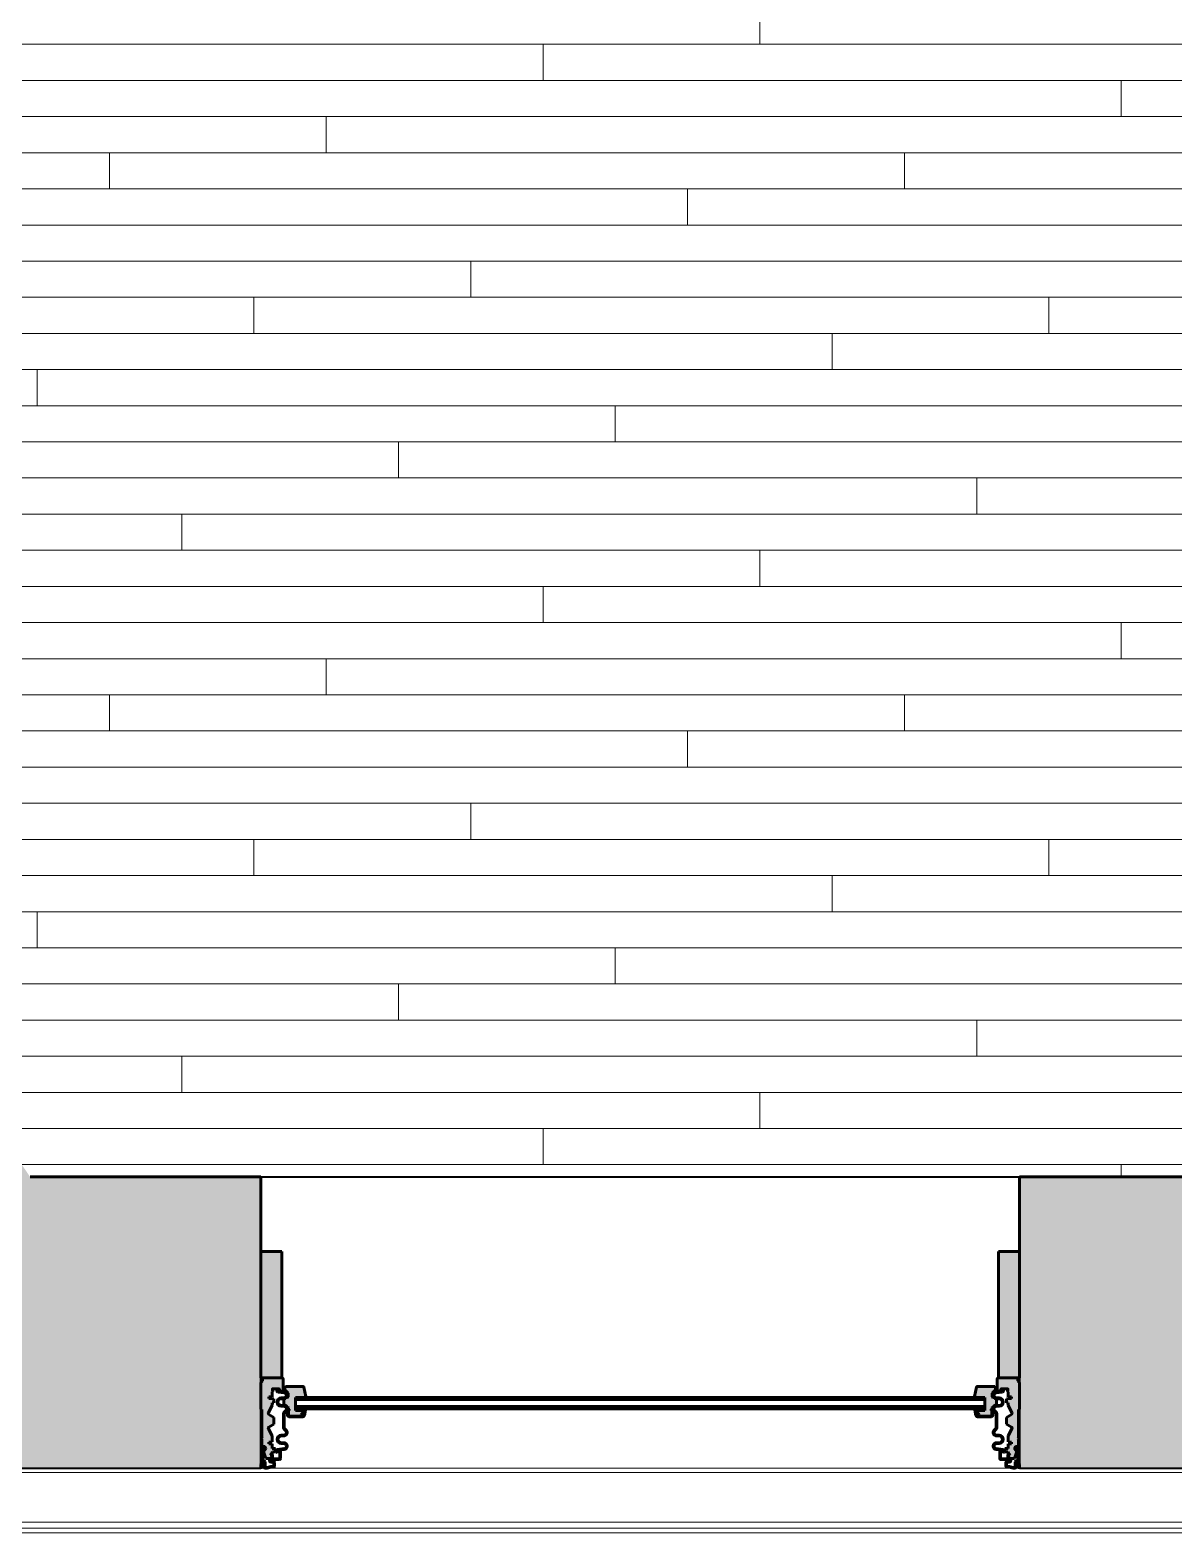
# Model space of a CAD drawing. Header units: inches. Extents: x 244 to 1315, y -3940 to 1078.
# Drawn here: x 367.6 to 430.9, y -3939.6 to -3856.4 of the extents above; entities that cross this region are included whole.
import ezdxf

# ---------------------------------------------------------------- set-up
doc = ezdxf.new("R2010")
doc.units = ezdxf.units.IN
doc.header["$MEASUREMENT"] = 0
for name, color, linetype, lineweight in [('A-FLOR-PATT', 8, 'Continuous', 40), ('A-GLAZ', 151, 'Continuous', 18), ('A-WALL', 113, 'Continuous', 18), ('A-WALL-PATT', 111, 'Continuous', 18), ('I-WALL', 2, 'Continuous', 18), ('Q-CASE', 31, 'Continuous', 18)]:
    doc.layers.add(name, color=color, linetype=linetype, lineweight=lineweight)

# ---------------------------------------------------------------- blocks, each defined once
blk = doc.blocks.new('Proline_Clad_Wood-Double-Hung_Vent_Unit - 42_ x 102_-786472-UNIT 4')
at = {"layer": 'A-GLAZ', "lineweight": 40}
h = blk.add_hatch(color=135, dxfattribs=at)
h.paths.add_polyline_path([(-20.636, 6), (-20.742, 6), (-20.737, 5.96), (-20.644, 5.96), (-20.371, 5.898), (-20.299, 5.898), (-20.295, 5.938), (-20.428, 5.938)], flags=0)
h.paths.add_polyline_path([(-20.95, 5.96), (-21, 5.91), (-21, 5.783), (-20.931, 5.797), (-20.931, 5.885)], flags=0)
h.paths.add_polyline_path([(-20.803, 5.939), (-20.803, 5.647), (-20.763, 5.647), (-20.763, 5.934)], flags=0)
h.paths.add_polyline_path([(-20.234, 5.877), (-20.274, 5.874), (-20.274, 5.7), (-20.234, 5.686)], flags=0)
h.paths.add_polyline_path([(-20.91, 5.767), (-20.975, 5.751), (-20.975, 5.631), (-20.91, 5.647)], flags=0)
h.paths.add_polyline_path([(-20.304, 5.67), (-20.422, 5.67), (-20.422, 5.63), (-20.29, 5.63)], flags=0)
h.paths.add_polyline_path([(-20.944, 5.587), (-20.944, 5.039), (-20.904, 5.083), (-20.904, 5.545)], flags=0)
h.paths.add_polyline_path([(-19.955, 5.521), (-20.371, 5.5), (-20.323, 5.481), (-19.966, 5.481)], flags=0)
h.paths.add_polyline_path([(-19.899, 5.465), (-19.939, 5.454), (-19.939, 5.011), (-19.899, 5.011), (-19.899, 5.264)], flags=0)
h.paths.add_polyline_path([(-20.345, 5.463), (-20.385, 5.449), (-20.371, 5.269), (-20.349, 5.276)], flags=0)
h.paths.add_polyline_path([(-20.919, 4.848), (-20.959, 4.808), (-20.85, 4.808)], flags=0)
h = blk.add_hatch(color=135, dxfattribs=at)
h.paths.add_polyline_path([(20.742, 6), (20.636, 6), (20.362, 5.938), (20.295, 5.938), (20.299, 5.898), (20.433, 5.898), (20.737, 5.96)], flags=0)
h.paths.add_polyline_path([(20.95, 5.96), (20.931, 5.797), (21, 5.783), (21, 5.91)], flags=0)
h.paths.add_polyline_path([(20.803, 5.939), (20.763, 5.934), (20.763, 5.647), (20.803, 5.647)], flags=0)
h.paths.add_polyline_path([(20.234, 5.877), (20.234, 5.686), (20.274, 5.7), (20.274, 5.874)], flags=0)
h.paths.add_polyline_path([(20.91, 5.767), (20.91, 5.647), (20.975, 5.631), (20.975, 5.751)], flags=0)
h.paths.add_polyline_path([(20.422, 5.67), (20.304, 5.67), (20.29, 5.63), (20.422, 5.63), (20.516, 5.575)], flags=0)
h.paths.add_polyline_path([(20.944, 5.587), (20.904, 5.545), (20.904, 5.083), (20.944, 5.039), (20.944, 5.264)], flags=0)
h.paths.add_polyline_path([(20.516, 5.575), (20.422, 5.521), (20.422, 5.481)], flags=0)
h.paths.add_polyline_path([(20.422, 5.521), (19.955, 5.521), (19.966, 5.481), (20.362, 5.497)], flags=0)
h.paths.add_polyline_path([(19.899, 5.465), (19.899, 5.011), (19.939, 5.011), (19.939, 5.454)], flags=0)
h.paths.add_polyline_path([(20.345, 5.463), (20.362, 5.272), (20.389, 5.264), (20.362, 5.457)], flags=0)
h.paths.add_polyline_path([(20.919, 4.848), (20.85, 4.808), (20.959, 4.808)], flags=0)
h = blk.add_hatch(color=135, dxfattribs=at)
h.paths.add_polyline_path([(-19.766, 1.703), (-19.791, 1.734), (-19.946, 1.734), (-19.966, 1.622)], flags=0)
h.paths.add_polyline_path([(-20.391, 5.455), (-20.714, 5.455), (-20.838, 5.071), (-20.711, 4.879), (-20.772, 4.795), (-20.895, 4.791), (-20.938, 4.748), (-20.938, 4.404), (-20.907, 4.373), (-20.938, 4.342), (-20.938, 2.756), (-21, 2.721), (-21, 1.245), (-20.907, 1.152), (-20.884, 1.001), (-19.828, 1.001), (-19.766, 1.063), (-19.766, 1.703), (-19.996, 1.597), (-20.346, 1.608), (-20.353, 1.633), (-20.328, 1.766), (-20.359, 1.767), (-20.371, 2.048), (-20.547, 2.054), (-20.547, 2.142), (-20.266, 2.152), (-20.266, 2.378), (-20.359, 2.382), (-20.371, 2.555), (-20.587, 2.975), (-20.55, 3.023), (-20.266, 3.187), (-20.266, 3.554), (-20.587, 3.766), (-20.579, 3.826), (-20.359, 4.207), (-20.371, 4.544), (-20.547, 4.55), (-20.547, 4.638), (-20.359, 4.645), (-20.359, 4.903), (-20.182, 4.909), (-20.182, 5.089), (-20.342, 5.094), (-20.407, 5.212), (-20.448, 5.213), (-20.477, 5.268), (-20.391, 5.271)], flags=0)
h = blk.add_hatch(color=135, dxfattribs=at)
h.paths.add_polyline_path([(-20.076, 5.166), (-20.116, 5.097), (-20.076, 5.029)], flags=0)
h.paths.add_polyline_path([(-20.048, 4.999), (-20.047, 4.953), (-19.703, 4.914), (-19.576, 4.765), (-19.719, 4.63), (-19.865, 4.63), (-20.067, 4.514), (-20.067, 4.281), (-19.865, 4.165), (-19.719, 4.165), (-19.583, 4.066), (-19.636, 3.907), (-19.717, 3.813), (-19.746, 3.693), (-19.717, 2.92), (-19.636, 2.827), (-19.583, 2.667), (-19.719, 2.568), (-19.865, 2.568), (-20.067, 2.452), (-20.067, 2.219), (-19.865, 2.103), (-19.719, 2.103), (-19.576, 1.969), (-19.703, 1.819), (-20.047, 1.78), (-20.048, 1.735), (-19.697, 1.774), (-19.531, 1.971), (-19.719, 2.148), (-19.861, 2.148), (-20.048, 2.336), (-19.861, 2.523), (-19.719, 2.523), (-19.54, 2.653), (-19.61, 2.863), (-19.677, 2.941), (-19.701, 3.118), (-19.677, 3.792), (-19.61, 3.87), (-19.54, 4.08), (-19.719, 4.21), (-19.861, 4.21), (-20.048, 4.398), (-19.861, 4.585), (-19.719, 4.585), (-19.531, 4.762), (-19.697, 4.959)], flags=0)
h.paths.add_polyline_path([(-20.076, 1.704), (-20.116, 1.637), (-20.076, 1.616)], flags=0)
h = blk.add_hatch(color=135, dxfattribs=at)
h.paths.add_polyline_path([(20.076, 5.166), (20.076, 5.029), (20.116, 5.097)], flags=0)
h.paths.add_polyline_path([(20.048, 4.999), (19.697, 4.959), (19.531, 4.762), (19.718, 4.585), (19.86, 4.585), (20.048, 4.398), (19.86, 4.21), (19.718, 4.21), (19.54, 4.08), (19.61, 3.87), (19.677, 3.792), (19.701, 3.693), (19.677, 2.941), (19.61, 2.863), (19.54, 2.653), (19.718, 2.523), (19.86, 2.523), (20.048, 2.336), (19.86, 2.148), (19.718, 2.148), (19.531, 1.971), (19.697, 1.774), (20.048, 1.735), (20.047, 1.78), (19.703, 1.819), (19.576, 1.969), (19.718, 2.103), (19.865, 2.103), (20.067, 2.219), (20.067, 2.452), (19.865, 2.568), (19.718, 2.568), (19.583, 2.667), (19.636, 2.827), (19.717, 2.92), (19.746, 3.118), (19.717, 3.813), (19.636, 3.907), (19.583, 4.066), (19.718, 4.165), (19.865, 4.165), (20.067, 4.281), (20.067, 4.514), (19.865, 4.63), (19.718, 4.63), (19.576, 4.765), (19.703, 4.914), (20.047, 4.953)], flags=0)
h.paths.add_polyline_path([(20.076, 1.704), (20.076, 1.616), (20.116, 1.637)], flags=0)
h = blk.add_hatch(color=135, dxfattribs=at)
h.paths.add_polyline_path([(19.766, 1.703), (19.966, 1.622), (19.946, 1.734), (19.791, 1.734)], flags=0)
h.paths.add_polyline_path([(20.391, 5.455), (20.391, 5.271), (20.475, 5.264), (20.448, 5.213), (20.407, 5.212), (20.342, 5.094), (20.182, 5.089), (20.182, 4.909), (20.359, 4.903), (20.362, 4.644), (20.546, 4.638), (20.546, 4.55), (20.359, 4.543), (20.362, 4.201), (20.587, 3.766), (20.55, 3.719), (20.266, 3.554), (20.266, 3.187), (20.587, 2.975), (20.579, 2.916), (20.359, 2.535), (20.359, 2.382), (20.266, 2.378), (20.266, 2.152), (20.546, 2.142), (20.546, 2.054), (20.359, 2.048), (20.359, 1.767), (20.328, 1.766), (20.346, 1.608), (20.322, 1.597), (19.976, 1.604), (19.766, 1.703), (19.766, 1.063), (19.828, 1.001), (20.884, 1.001), (20.907, 1.152), (21, 1.245), (21, 2.721), (20.938, 2.756), (20.938, 4.342), (20.907, 4.373), (20.938, 4.404), (20.938, 4.748), (20.895, 4.791), (20.772, 4.795), (20.711, 4.879), (20.773, 4.992), (20.838, 5.071), (20.714, 5.455)], flags=0)
for points in [[(-18.769, 3.115), (-19.415, 3.115), (-19.468, 3.034), (-19.468, 2.804), (-19.422, 2.797), (-19.422, 2.728), (-19.488, 2.64), (-19.616, 2.526), (-19.728, 2.475), (-19.728, 2.197), (-19.482, 2.045), (-19.482, 1.851), (-19.672, 1.657), (-19.672, 1.52), (-19.625, 1.473), (-18.668, 1.473), (-18.622, 1.51), (-18.513, 2.076), (-19.075, 2.076), (-19.075, 2.801), (-18.699, 2.815), (-18.691, 2.944), (-18.769, 3.024)], [(-19.075, 2.712), (-19.075, 2.587), (19.075, 2.587), (19.075, 2.712), (-18.673, 2.712)], [(18.769, 3.115), (18.769, 3.024), (18.691, 2.944), (18.699, 2.815), (19.075, 2.801), (19.075, 2.076), (18.513, 2.076), (18.513, 2.021), (18.622, 1.51), (18.668, 1.473), (19.625, 1.473), (19.672, 1.52), (19.672, 1.657), (19.482, 1.851), (19.491, 2.067), (19.728, 2.197), (19.728, 2.475), (19.616, 2.526), (19.422, 2.728), (19.422, 2.797), (19.468, 2.804), (19.468, 3.034), (19.415, 3.115)], [(19.524, 3.059), (19.501, 3.057), (19.537, 2.774)], [(-19.075, 2.201), (-19.075, 2.076), (19.075, 2.076), (19.075, 2.201), (-18.673, 2.201)], [(-20.371, 1.001), (-21, 1.001), (-21, -6), (-19.828, -6), (-19.828, 1.001)], [(20.362, 1.001), (19.828, 1.001), (19.828, -6), (21, -6), (21, 1.001)]]:
    blk.add_hatch(color=135, dxfattribs=at).paths.add_polyline_path(points, flags=0)
h = blk.add_hatch(color=135, dxfattribs=at)
h.paths.add_polyline_path([(-19.436, 3.148), (-19.436, 3.124), (-18.666, 3.148)], flags=0)
h.paths.add_polyline_path([(-18.584, 3.082), (-18.607, 3.077), (-18.518, 2.769)], flags=0)
at = {"layer": 'A-GLAZ', "color": 10, "lineweight": 60}
for p, q in [((-21, 5.91), (-21, 5.783)), ((-20.9, 5.792), (-20.931, 5.885)), ((-20.931, 5.885), (-20.9, 5.879)), ((-20.9, 5.879), (-20.9, 5.91)), ((-20.803, 5.939), (-20.803, 5.647)), ((-20.763, 5.647), (-20.763, 5.934)), ((-20.636, 6), (-20.742, 6)), ((-20.737, 5.96), (-20.644, 5.96)), ((-20.644, 5.96), (-20.433, 5.898)), ((-20.428, 5.938), (-20.636, 6)), ((-20.433, 5.898), (-20.299, 5.898)), ((-20.295, 5.938), (-20.428, 5.938)), ((-20.274, 5.874), (-20.274, 5.7)), ((-20.234, 5.686), (-20.234, 5.877)), ((20.234, 5.877), (20.234, 5.686)), ((20.274, 5.7), (20.274, 5.874)), ((20.428, 5.938), (20.295, 5.938)), ((20.299, 5.898), (20.433, 5.898)), ((20.636, 6), (20.428, 5.938)), ((20.433, 5.898), (20.644, 5.96)), ((20.742, 6), (20.636, 6)), ((20.644, 5.96), (20.737, 5.96)), ((20.763, 5.934), (20.763, 5.647)), ((20.803, 5.647), (20.803, 5.939)), ((20.9, 5.91), (20.9, 5.879)), ((20.9, 5.879), (20.931, 5.885)), ((20.931, 5.885), (20.9, 5.792)), ((21, 5.783), (21, 5.91)), ((-21, 5.783), (-20.975, 5.751)), ((-20.975, 5.751), (-20.975, 5.631)), ((-20.944, 5.587), (-20.944, 5.039)), ((-20.91, 5.767), (-20.931, 5.797)), ((-20.931, 5.797), (-20.9, 5.792)), ((-20.91, 5.647), (-20.91, 5.767)), ((-20.904, 5.083), (-20.904, 5.545)), ((-20.834, 5.616), (-20.879, 5.616)), ((-20.873, 5.576), (-20.834, 5.576)), ((-20.872, 4.997), (-20.857, 4.97)), ((-20.831, 5.005), (-20.853, 5.044)), ((-20.714, 5.455), (-20.838, 5.071)), ((-20.838, 5.071), (-20.83, 5.009)), ((-20.391, 5.455), (-20.714, 5.455)), ((-20.477, 5.268), (-20.391, 5.271)), ((-20.448, 5.213), (-20.477, 5.268)), ((-20.389, 5.264), (-20.453, 5.264)), ((-20.453, 5.264), (-20.423, 5.223)), ((-20.407, 5.212), (-20.448, 5.213)), ((-20.304, 5.67), (-20.422, 5.67)), ((-20.422, 5.63), (-20.29, 5.63)), ((-19.955, 5.521), (-20.422, 5.521)), ((-20.342, 5.094), (-20.407, 5.212)), ((-20.391, 5.271), (-20.391, 5.455)), ((-20.385, 5.449), (-20.389, 5.264)), ((-20.349, 5.276), (-20.345, 5.463)), ((-20.182, 5.089), (-20.342, 5.094)), ((-20.323, 5.481), (-19.966, 5.481)), ((-20.182, 4.909), (-20.182, 5.089)), ((-20.076, 5.166), (-20.116, 5.097)), ((-20.116, 5.097), (-20.116, 5.031)), ((-20.076, 5.029), (-20.076, 5.166)), ((-19.697, 4.959), (-20.048, 4.999)), ((-19.939, 5.454), (-19.939, 5.011)), ((-19.899, 5.011), (-19.899, 5.465)), ((20.048, 4.999), (19.697, 4.959)), ((19.899, 5.465), (19.899, 5.011)), ((19.939, 5.011), (19.939, 5.454)), ((20.422, 5.521), (19.955, 5.521)), ((19.966, 5.481), (20.323, 5.481)), ((20.116, 5.097), (20.076, 5.166)), ((20.076, 5.166), (20.076, 5.029)), ((20.116, 5.031), (20.116, 5.097)), ((20.342, 5.094), (20.182, 5.089)), ((20.182, 5.089), (20.182, 4.909)), ((20.29, 5.63), (20.422, 5.63)), ((20.422, 5.67), (20.304, 5.67)), ((20.407, 5.212), (20.342, 5.094)), ((20.345, 5.463), (20.349, 5.276)), ((20.389, 5.264), (20.385, 5.449)), ((20.453, 5.264), (20.389, 5.264)), ((20.714, 5.455), (20.391, 5.455)), ((20.391, 5.455), (20.391, 5.271)), ((20.391, 5.271), (20.477, 5.268)), ((20.448, 5.213), (20.407, 5.212)), ((20.423, 5.223), (20.453, 5.264)), ((20.477, 5.268), (20.448, 5.213)), ((20.838, 5.071), (20.714, 5.455)), ((20.83, 5.009), (20.838, 5.071)), ((20.853, 5.044), (20.831, 5.005)), ((20.879, 5.616), (20.834, 5.616)), ((20.834, 5.576), (20.873, 5.576)), ((20.857, 4.97), (20.872, 4.997)), ((20.9, 5.792), (20.931, 5.797)), ((20.904, 5.545), (20.904, 5.083)), ((20.931, 5.797), (20.91, 5.767)), ((20.91, 5.767), (20.91, 5.647)), ((20.944, 5.039), (20.944, 5.587)), ((20.975, 5.751), (21, 5.783)), ((20.975, 5.631), (20.975, 5.751)), ((-20.959, 4.808), (-20.85, 4.808)), ((-20.895, 4.791), (-20.938, 4.748)), ((-20.938, 4.748), (-20.938, 4.404)), ((-20.938, 4.404), (-20.907, 4.373)), ((-20.907, 4.373), (-20.938, 4.342)), ((-20.938, 4.342), (-20.938, 2.756)), ((-20.843, 4.848), (-20.919, 4.848)), ((-20.772, 4.795), (-20.895, 4.791)), ((-20.801, 4.869), (-20.843, 4.848)), ((-20.819, 4.816), (-20.778, 4.836)), ((-20.781, 4.926), (-20.781, 4.895)), ((-20.711, 4.879), (-20.772, 4.795)), ((-20.741, 4.898), (-20.741, 4.93)), ((-20.74, 4.943), (-20.711, 4.879)), ((-20.579, 3.826), (-20.359, 4.207)), ((-20.547, 4.638), (-20.359, 4.645)), ((-20.547, 4.55), (-20.547, 4.638)), ((-20.359, 4.543), (-20.547, 4.55)), ((-20.359, 4.903), (-20.182, 4.909)), ((-20.359, 4.645), (-20.359, 4.903)), ((-20.359, 4.207), (-20.359, 4.543)), ((-20.047, 4.953), (-19.703, 4.914)), ((-19.719, 4.63), (-19.865, 4.63)), ((-19.865, 4.165), (-19.719, 4.165)), ((-19.861, 4.585), (-19.719, 4.585)), ((-19.719, 4.21), (-19.861, 4.21)), ((19.703, 4.914), (20.047, 4.953)), ((19.865, 4.63), (19.718, 4.63)), ((19.718, 4.585), (19.86, 4.585)), ((19.86, 4.21), (19.718, 4.21)), ((19.718, 4.165), (19.865, 4.165)), ((20.182, 4.909), (20.359, 4.903)), ((20.359, 4.903), (20.359, 4.645)), ((20.359, 4.645), (20.546, 4.638)), ((20.546, 4.55), (20.359, 4.543)), ((20.359, 4.543), (20.359, 4.207)), ((20.359, 4.207), (20.579, 3.826)), ((20.546, 4.638), (20.546, 4.55)), ((20.711, 4.879), (20.74, 4.943)), ((20.772, 4.795), (20.711, 4.879)), ((20.741, 4.93), (20.741, 4.898)), ((20.895, 4.791), (20.772, 4.795)), ((20.778, 4.836), (20.819, 4.816)), ((20.781, 4.895), (20.781, 4.926)), ((20.843, 4.848), (20.801, 4.869)), ((20.919, 4.848), (20.843, 4.848)), ((20.85, 4.808), (20.959, 4.808)), ((20.938, 4.748), (20.895, 4.791)), ((20.907, 4.373), (20.938, 4.404)), ((20.938, 4.342), (20.907, 4.373)), ((20.938, 4.404), (20.938, 4.748)), ((20.938, 2.756), (20.938, 4.342)), ((-20.266, 3.554), (-20.55, 3.719)), ((-20.266, 3.187), (-20.266, 3.554)), ((-19.746, 3.693), (-19.746, 3.041)), ((-19.701, 3.041), (-19.701, 3.693)), ((19.701, 3.693), (19.701, 3.041)), ((19.746, 3.041), (19.746, 3.693)), ((20.55, 3.719), (20.266, 3.554)), ((20.266, 3.554), (20.266, 3.187)), ((-20.938, 2.756), (-21, 2.721)), ((-21, 2.721), (-21, 1.245)), ((-20.359, 2.535), (-20.579, 2.916)), ((-20.55, 3.023), (-20.266, 3.187)), ((-20.359, 2.382), (-20.359, 2.535)), ((-19.719, 2.568), (-19.865, 2.568)), ((-19.861, 2.523), (-19.719, 2.523)), ((-19.524, 3.059), (-19.537, 2.774)), ((-19.513, 2.773), (-19.501, 3.057)), ((-19.485, 2.802), (-19.487, 2.771)), ((-19.454, 2.798), (-19.485, 2.802)), ((-19.415, 3.115), (-19.468, 3.034)), ((-19.468, 3.034), (-19.468, 2.804)), ((-19.468, 2.804), (-19.422, 2.797)), ((-19.422, 2.728), (-19.468, 2.721)), ((-19.468, 2.721), (-19.468, 2.651)), ((-19.456, 2.767), (-19.454, 2.798)), ((-18.666, 3.148), (-19.436, 3.148)), ((-19.436, 3.124), (-18.666, 3.124)), ((-19.422, 2.797), (-19.422, 2.728)), ((-18.769, 3.115), (-19.415, 3.115)), ((-19.075, 2.801), (-18.699, 2.815)), ((-19.075, 2.076), (-19.075, 2.801)), ((19.075, 2.712), (-19.075, 2.712)), ((-19.075, 2.712), (-19.075, 2.587)), ((-19.075, 2.587), (19.075, 2.587)), ((-18.769, 3.024), (-18.769, 3.115)), ((-18.691, 2.944), (-18.769, 3.024)), ((-18.655, 2.881), (-18.673, 2.917)), ((-18.581, 2.865), (-18.661, 2.801)), ((-18.641, 2.777), (-18.561, 2.841)), ((-18.607, 3.077), (-18.541, 2.764)), ((-18.518, 2.769), (-18.584, 3.082)), ((-18.561, 2.841), (-18.581, 2.865)), ((18.584, 3.082), (18.518, 2.769)), ((18.541, 2.764), (18.607, 3.077)), ((18.581, 2.865), (18.561, 2.841)), ((18.561, 2.841), (18.641, 2.777)), ((18.661, 2.801), (18.581, 2.865)), ((18.673, 2.917), (18.655, 2.881)), ((19.436, 3.148), (18.666, 3.148)), ((18.666, 3.124), (19.436, 3.124)), ((18.769, 3.024), (18.691, 2.944)), ((18.699, 2.815), (19.075, 2.801)), ((19.415, 3.115), (18.769, 3.115)), ((18.769, 3.115), (18.769, 3.024)), ((19.075, 2.801), (19.075, 2.076)), ((19.075, 2.587), (19.075, 2.712)), ((19.468, 3.034), (19.415, 3.115)), ((19.422, 2.797), (19.468, 2.804)), ((19.422, 2.728), (19.422, 2.797)), ((19.468, 2.721), (19.422, 2.728)), ((19.485, 2.802), (19.454, 2.798)), ((19.454, 2.798), (19.456, 2.767)), ((19.468, 2.804), (19.468, 3.034)), ((19.468, 2.651), (19.468, 2.721)), ((19.487, 2.771), (19.485, 2.802)), ((19.501, 3.057), (19.513, 2.773)), ((19.537, 2.774), (19.524, 3.059)), ((19.865, 2.568), (19.718, 2.568)), ((19.718, 2.523), (19.86, 2.523)), ((20.266, 3.187), (20.55, 3.023)), ((20.579, 2.916), (20.359, 2.535)), ((20.359, 2.535), (20.359, 2.382)), ((21, 2.721), (20.938, 2.756)), ((21, 1.245), (21, 2.721)), ((-20.547, 2.142), (-20.266, 2.152)), ((-20.547, 2.054), (-20.547, 2.142)), ((-20.359, 2.048), (-20.547, 2.054)), ((-20.266, 2.378), (-20.359, 2.382)), ((-20.359, 1.767), (-20.359, 2.048)), ((-20.328, 1.766), (-20.359, 1.767)), ((-20.353, 1.633), (-20.328, 1.766)), ((-20.266, 2.152), (-20.266, 2.378)), ((-20.116, 1.703), (-20.116, 1.637)), ((-20.076, 1.616), (-20.076, 1.704)), ((-20.048, 1.735), (-19.697, 1.774)), ((-19.703, 1.819), (-20.047, 1.78)), ((-19.946, 1.734), (-19.966, 1.622)), ((-19.791, 1.734), (-19.946, 1.734)), ((-19.865, 2.103), (-19.719, 2.103)), ((-19.719, 2.148), (-19.861, 2.148)), ((-19.766, 1.063), (-19.766, 1.703)), ((-19.728, 2.475), (-19.728, 2.197)), ((-19.482, 1.851), (-19.672, 1.657)), ((-19.544, 2.076), (-19.513, 2.076)), ((-19.482, 2.045), (-19.482, 1.851)), ((19.075, 2.201), (-19.075, 2.201)), ((-19.075, 2.201), (-19.075, 2.076)), ((-19.075, 2.076), (19.075, 2.076)), ((-18.513, 2.076), (-19.075, 2.076)), ((-18.622, 1.51), (-18.513, 2.021)), ((-18.513, 2.021), (-18.513, 2.076)), ((19.075, 2.076), (18.513, 2.076)), ((18.513, 2.076), (18.513, 2.021)), ((18.513, 2.021), (18.622, 1.51)), ((19.075, 2.076), (19.075, 2.201)), ((19.482, 1.851), (19.482, 2.045)), ((19.672, 1.657), (19.482, 1.851)), ((19.513, 2.076), (19.544, 2.076)), ((19.697, 1.774), (20.048, 1.735)), ((20.047, 1.78), (19.703, 1.819)), ((19.86, 2.148), (19.718, 2.148)), ((19.718, 2.103), (19.865, 2.103)), ((19.728, 2.197), (19.728, 2.475)), ((19.766, 1.703), (19.766, 1.063)), ((19.946, 1.734), (19.791, 1.734)), ((19.966, 1.622), (19.946, 1.734)), ((20.076, 1.704), (20.076, 1.616)), ((20.116, 1.637), (20.116, 1.703)), ((20.359, 2.382), (20.266, 2.378)), ((20.266, 2.378), (20.266, 2.152)), ((20.266, 2.152), (20.546, 2.142)), ((20.359, 1.767), (20.328, 1.766)), ((20.328, 1.766), (20.353, 1.633)), ((20.546, 2.054), (20.359, 2.048)), ((20.359, 2.048), (20.359, 1.767)), ((20.546, 2.142), (20.546, 2.054)), ((-21, 1.245), (-20.907, 1.152)), ((-21, 1.001), (-21, -6)), ((-19.828, 1.001), (-21, 1.001)), ((-20.907, 1.152), (-20.907, 1.025)), ((-20.907, 1.025), (-20.884, 1.001)), ((-20.884, 1.001), (-19.828, 1.001)), ((-19.996, 1.597), (-20.322, 1.597)), ((-20.116, 1.637), (-20.076, 1.616)), ((-19.828, -6), (-19.828, 1.001)), ((-19.672, 1.657), (-19.672, 1.52)), ((-19.672, 1.52), (-19.625, 1.473)), ((-19.625, 1.473), (-18.668, 1.473)), ((18.668, 1.473), (19.625, 1.473)), ((19.625, 1.473), (19.672, 1.52)), ((19.672, 1.52), (19.672, 1.657)), ((19.828, 1.001), (19.828, -6)), ((21, 1.001), (19.828, 1.001)), ((19.828, 1.001), (20.884, 1.001)), ((20.322, 1.597), (19.996, 1.597)), ((20.076, 1.616), (20.116, 1.637)), ((20.884, 1.001), (20.907, 1.025)), ((20.907, 1.152), (21, 1.245)), ((20.907, 1.025), (20.907, 1.152)), ((21, -6), (21, 1.001)), ((-21, -6), (-19.828, -6)), ((19.828, -6), (21, -6))]:
    blk.add_line(p, q, dxfattribs=at)
for centre, radius, start, end in [((-20.95, 5.91), 0.05, 0, 180), ((-20.742, 5.939), 0.061, 90, 180), ((-20.737, 5.934), 0.0265, 90, 180), ((-20.299, 5.874), 0.0242, 360, 90), ((-20.295, 5.877), 0.061, 360, 90), ((20.295, 5.877), 0.061, 90, 180), ((20.299, 5.874), 0.0242, 90, 180), ((20.737, 5.934), 0.0265, 360, 90), ((20.742, 5.939), 0.061, 360, 90), ((20.95, 5.91), 0.05, 0, 180), ((-20.92, 4.988), 0.0557, 115.55003, 189.11098), ((-20.928, 5.631), 0.0471, 180, 250), ((-20.899, 4.981), 0.031, 30, 181.13069), ((-20.879, 5.647), 0.031, 180, 270), ((-20.873, 5.545), 0.031, 90, 180), ((-20.841, 5.113), 0.0698, 205.14541, 259.63981), ((-20.834, 5.647), 0.031, 270, 0), ((-20.834, 5.647), 0.071, 270, 0), ((-20.826, 4.92), 0.0855, 6.67555, 93.30187), ((-20.826, 4.92), 0.0887, 14.78817, 92.48416), ((-20.422, 5.575), 0.0945, 90, 270), ((-20.422, 5.575), 0.0545, 90, 270), ((-20.408, 5.282), 0.0599, 256.01102, 354.42066), ((-20.417, 5.449), 0.032, 358.9819, 98.16278), ((-20.323, 5.459), 0.0224, 90, 169.03825), ((-20.304, 5.7), 0.0298, 270, 0), ((-20.29, 5.686), 0.056, 270, 0), ((-20.038, 5.031), 0.078, 180, 263.5665), ((-20.045, 5.029), 0.031, 180, 263.5665), ((-19.966, 5.454), 0.0271, 360, 90), ((-19.955, 5.465), 0.056, 360, 90), ((-19.919, 5.011), 0.0199, 180, 0), ((19.955, 5.465), 0.056, 90, 180), ((19.919, 5.011), 0.0199, 180, 360), ((19.966, 5.454), 0.0271, 90, 180), ((20.038, 5.031), 0.078, 276.4335, 360), ((20.045, 5.029), 0.031, 276.4335, 0), ((20.29, 5.686), 0.056, 180, 270), ((20.304, 5.7), 0.0298, 180, 270), ((20.323, 5.459), 0.0224, 10.96175, 90), ((20.408, 5.282), 0.0599, 185.57934, 283.98898), ((20.417, 5.449), 0.032, 81.83722, 181.0181), ((20.422, 5.575), 0.0945, 270, 90), ((20.422, 5.575), 0.0545, 270, 90), ((20.826, 4.92), 0.0887, 87.51584, 165.21183), ((20.826, 4.92), 0.0855, 86.69813, 173.32445), ((20.834, 5.647), 0.071, 180, 270), ((20.834, 5.647), 0.031, 180, 270), ((20.841, 5.113), 0.0698, 280.36019, 334.85459), ((20.899, 4.981), 0.031, 358.86931, 150), ((20.873, 5.545), 0.031, 0, 90), ((20.879, 5.647), 0.031, 270, 0), ((20.928, 5.631), 0.0471, 290, 360), ((20.92, 4.988), 0.0557, 350.88902, 64.44997), ((-20.953, 4.983), 0.0227, 189.11098, 353.15041), ((-20.943, 4.832), 0.0287, 33.08468, 237.53171), ((-20.818, 5.022), 0.0653, 233.41136, 274.99548), ((-20.85, 4.879), 0.071, 270, 296.56505), ((-20.812, 4.926), 0.031, 0, 90), ((-20.813, 4.899), 0.0319, 292.47859, 353.52141), ((-20.808, 4.896), 0.0673, 296.56505, 1.906), ((-19.865, 4.398), 0.232, 90, 270), ((-19.861, 4.398), 0.187, 90, 270), ((-19.719, 4.773), 0.188, 270, 83.5665), ((-19.719, 4.773), 0.143, 270, 83.5665), ((-19.719, 4.023), 0.188, 305.50432, 90), ((-19.719, 4.023), 0.143, 305.50432, 90), ((19.718, 4.773), 0.188, 96.4335, 270), ((19.718, 4.023), 0.188, 90, 234.49568), ((19.718, 4.773), 0.143, 96.4335, 270), ((19.718, 4.023), 0.143, 90, 234.49568), ((19.86, 4.398), 0.187, 270, 90), ((19.865, 4.398), 0.232, 270, 90), ((20.808, 4.896), 0.0673, 178.094, 243.43495), ((20.812, 4.926), 0.031, 90, 180), ((20.813, 4.899), 0.0319, 186.47859, 247.52141), ((20.818, 5.022), 0.0653, 265.00452, 306.58864), ((20.85, 4.879), 0.071, 243.43495, 270), ((20.943, 4.832), 0.0287, 302.46829, 146.91532), ((20.953, 4.983), 0.0227, 186.84959, 350.88902), ((-20.511, 3.787), 0.078, 150.0027, 240.0027), ((-19.483, 3.693), 0.263, 125.50432, 180), ((-19.483, 3.693), 0.218, 125.50432, 180), ((19.483, 3.693), 0.218, 0, 54.49568), ((19.483, 3.693), 0.263, 360, 54.49568), ((20.511, 3.787), 0.078, 299.9973, 29.9973), ((-20.511, 2.955), 0.078, 119.9973, 209.9973), ((-19.865, 2.336), 0.232, 90, 270), ((-19.861, 2.336), 0.187, 90, 270), ((-19.483, 3.041), 0.263, 180, 234.49567), ((-19.705, 2.475), 0.0232, 90, 180), ((-19.719, 2.711), 0.188, 270, 54.49567), ((-19.719, 2.711), 0.143, 270, 54.49567), ((-19.705, 2.656), 0.158, 270, 338.35001), ((-19.483, 3.041), 0.218, 180, 234.49567), ((-19.5, 2.575), 0.0625, 99.26056, 158.35001), ((-19.496, 2.772), 0.0405, 177.48601, 352.32437), ((-19.436, 3.059), 0.0885, 90, 179.9343), ((-19.5, 2.772), 0.013, 176.82924, 356.89495), ((-19.51, 2.707), 0.0706, 269.85106, 306.56326), ((-19.435, 3.059), 0.0652, 90.07487, 181.59114), ((-18.697, 2.861), 0.0458, 266.99243, 25.26072), ((-18.763, 2.874), 0.1, 25.26072, 44.13989), ((-18.639, 2.772), 0.0361, 128.68497, 321.31503), ((-18.666, 3.064), 0.0835, 12, 90), ((-18.666, 3.064), 0.06, 12, 90), ((-18.624, 2.742), 0.0386, 18.16613, 115.87353), ((-18.564, 2.759), 0.0475, 191.65306, 12), ((-18.564, 2.759), 0.024, 192.15621, 12), ((18.564, 2.759), 0.0475, 168, 348.34694), ((18.564, 2.759), 0.024, 168, 347.84379), ((18.666, 3.064), 0.0835, 90, 168), ((18.624, 2.742), 0.0386, 64.12647, 161.83387), ((18.666, 3.064), 0.06, 90, 168), ((18.639, 2.772), 0.0361, 218.68497, 51.31503), ((18.697, 2.861), 0.0458, 154.73928, 273.00757), ((18.763, 2.874), 0.1, 135.86011, 154.73928), ((19.436, 3.059), 0.0885, 0.0657, 90), ((19.435, 3.059), 0.0652, 358.40886, 89.92513), ((19.496, 2.772), 0.0405, 187.67563, 2.51399), ((19.51, 2.707), 0.0706, 233.43674, 270.14894), ((19.5, 2.772), 0.013, 183.10505, 3.17076), ((19.5, 2.575), 0.0625, 21.64999, 80.73944), ((19.718, 2.711), 0.188, 125.50433, 270), ((19.705, 2.656), 0.158, 201.64999, 270), ((19.718, 2.711), 0.143, 125.50433, 270), ((19.483, 3.041), 0.218, 305.50433, 0), ((19.483, 3.041), 0.263, 305.50433, 360), ((19.705, 2.475), 0.0232, 360, 90), ((19.86, 2.336), 0.187, 270, 90), ((19.865, 2.336), 0.232, 270, 90), ((20.511, 2.955), 0.078, 330.0027, 60.0027), ((-20.038, 1.703), 0.078, 96.4335, 180), ((-20.045, 1.704), 0.031, 96.4335, 180), ((-19.8, 1.701), 0.0336, 3.46691, 74.5331), ((-19.698, 2.197), 0.0297, 180, 270), ((-19.719, 1.961), 0.187, 276.4335, 90), ((-19.719, 1.961), 0.142, 276.4335, 90), ((-19.733, 1.988), 0.183, 38.91179, 79.08821), ((-19.544, 2.131), 0.0551, 211.65688, 270), ((-19.513, 2.045), 0.031, 0, 90), ((19.513, 2.045), 0.031, 90, 180), ((19.718, 1.961), 0.187, 90, 263.5665), ((19.544, 2.131), 0.0551, 270, 328.34312), ((19.718, 1.961), 0.142, 90, 263.5665), ((19.733, 1.988), 0.183, 100.91179, 141.08821), ((19.698, 2.197), 0.0297, 270, 360), ((19.8, 1.701), 0.0336, 105.4669, 176.53309), ((20.038, 1.703), 0.078, 360, 83.5665), ((20.045, 1.704), 0.031, 0, 83.5665), ((-20.322, 1.627), 0.0308, 169.60706, 270.35589), ((-19.996, 1.628), 0.031, 270, 350), ((-19.828, 1.063), 0.062, 270, 360), ((-18.668, 1.52), 0.047, 270.00007, 348), ((18.668, 1.52), 0.047, 192, 270), ((19.828, 1.063), 0.062, 180, 270), ((19.996, 1.628), 0.031, 190, 270), ((20.322, 1.627), 0.0308, 269.64411, 10.39294)]:
    blk.add_arc(centre, radius, start, end, dxfattribs=at)
blk = doc.blocks.new('Casework 195 - Casework 2-721859-UNIT 4')
at = {"layer": 'Q-CASE', "color": 8}
blk.add_line((455.585, -3939.575), (353.007, -3939.575), dxfattribs=at)
blk = doc.blocks.new('Casework 197 - Casework 11-723036-UNIT 4')
at = {"layer": 'Q-CASE', "color": 8}
for p, q in [((452.006, -3935.997), (356.585, -3935.997)), ((353.835, -3938.747), (454.756, -3938.747)), ((353.504, -3939.079), (455.088, -3939.079))]:
    blk.add_line(p, q, dxfattribs=at)

msp = doc.modelspace()

# ---------------------------------------------------------------- hatches: boundary and pattern name
at = {"layer": 'A-FLOR-PATT', "lineweight": 9}
h = msp.add_hatch(dxfattribs=at)
h.set_pattern_fill('FP_1', color=43, style=0, pattern_type=2)
h.set_pattern_definition([(0, (0, 0.8), (0, 2), []), (90, (0, 0.8), (-8, 8), [2, -28]), (90, (12, 4.8), (-8, 8), [2, -28])])
h.paths.add_polyline_path([(411.568, -3919.872), (440.775, -3919.872), (482.594, -3857.872), (560.495, -3857.872), (560.495, -3853.403), (559.245, -3853.403), (559.245, -3849.903), (562.87, -3849.903), (562.87, -3849.653), (563.87, -3849.653), (563.87, -3849.903), (565.245, -3849.903), (565.245, -3821.903), (563.87, -3821.903), (563.87, -3822.153), (562.87, -3822.153), (562.87, -3821.903), (559.245, -3821.903), (559.245, -3818.403), (560.495, -3818.403), (560.495, -3814.247), (554.87, -3814.247), (554.87, -3815.497), (551.37, -3815.497), (551.37, -3812.872), (551.12, -3812.872), (551.12, -3811.872), (551.37, -3811.872), (551.37, -3808.247), (554.87, -3808.247), (554.87, -3809.497), (571.995, -3809.497), (571.995, -3753.872), (513.745, -3753.872), (513.745, -3809.497), (519.87, -3809.497), (519.87, -3808.247), (523.37, -3808.247), (523.37, -3811.872), (523.62, -3811.872), (523.62, -3812.872), (523.37, -3812.872), (523.37, -3815.497), (519.87, -3815.497), (519.87, -3814.247), (508.995, -3814.247), (508.995, -3752.497), (507.159, -3752.497), (507.159, -3753.747), (503.659, -3753.747), (503.659, -3751.122), (503.409, -3751.122), (503.409, -3750.122), (503.659, -3750.122), (503.659, -3746.497), (507.159, -3746.497), (507.159, -3747.747), (508.995, -3747.747), (508.995, -3722.622), (507.745, -3722.622), (507.745, -3719.122), (511.37, -3719.122), (511.37, -3718.872), (512.37, -3718.872), (512.37, -3719.122), (513.745, -3719.122), (513.745, -3691.122), (512.37, -3691.122), (512.37, -3691.372), (511.37, -3691.372), (511.37, -3691.122), (507.745, -3691.122), (507.745, -3687.622), (508.995, -3687.622), (508.995, -3682.997), (527.87, -3682.997), (527.87, -3594.751), (526.62, -3594.751), (526.62, -3591.251), (529.62, -3591.251), (529.62, -3591.001), (530.62, -3591.001), (530.62, -3591.251), (533.87, -3591.251), (533.87, -3594.751), (532.62, -3594.751), (532.62, -3674.997), (649.245, -3674.997), (649.245, -3672.599), (539.495, -3672.599), (539.495, -3518.431), (581.245, -3518.431), (581.245, -3514.997), (532.62, -3514.997), (532.62, -3551.751), (533.87, -3551.751), (533.87, -3555.251), (530.62, -3555.251), (530.62, -3555.501), (529.62, -3555.501), (529.62, -3555.251), (526.62, -3555.251), (526.62, -3551.751), (527.87, -3551.751), (527.87, -3510.247), (621.12, -3510.247), (621.12, -3483.247), (645.12, -3483.247), (645.12, -3483.122), (618.745, -3483.122), (617.745, -3481.872), (617.745, -3481.372), (616.308, -3479.935), (616.308, -3456.435), (617.745, -3454.997), (617.764, -3454.473), (618.745, -3453.247), (621.12, -3453.247), (621.12, -3431.247), (565.37, -3431.247), (565.37, -3434.019), (561.612, -3434.019), (561.587, -3434.1), (561.527, -3434.145), (561.517, -3434.22), (561.563, -3434.28), (561.612, -3434.293), (561.612, -3434.37), (563.522, -3434.396), (563.563, -3434.428), (563.62, -3434.567), (563.62, -3435.255), (563.573, -3435.442), (563.443, -3435.584), (563.261, -3435.648), (561.875, -3435.769), (561.655, -3435.988), (536.612, -3435.988), (536.586, -3437.07), (536.529, -3437.07), (536.467, -3437.162), (536.416, -3437.168), (534.79, -3437.141), (534.7, -3437.101), (534.67, -3437.024), (534.651, -3437.022), (534.644, -3436.43), (534.644, -3435.988), (533.719, -3435.962), (533.678, -3435.931), (533.62, -3435.792), (533.62, -3434.567), (533.719, -3434.396), (533.817, -3434.37), (535.628, -3434.37), (535.654, -3434.29), (535.713, -3434.244), (535.723, -3434.169), (535.677, -3434.109), (535.628, -3434.096), (535.628, -3434.019), (533.62, -3434.019), (533.647, -3407.345), (533.767, -3407.261), (533.767, -3407.247), (533.12, -3407.247), (533.12, -3435.243), (443.12, -3435.243), (443.12, -3423.243), (399.208, -3423.243), (399.208, -3411.372), (315.62, -3411.372), (315.62, -3413.902), (263.294, -3466.228), (263.294, -3541.525), (312.02, -3590.251), (339.95, -3590.251), (339.95, -3571.563), (465.948, -3571.563), (465.948, -3603.251), (461.198, -3603.251), (461.198, -3597.001), (422.198, -3597.001), (422.198, -3653.501), (461.198, -3653.501), (461.198, -3651.251), (465.948, -3651.251), (465.948, -3666.126), (467.198, -3666.126), (467.198, -3669.626), (463.573, -3669.626), (463.573, -3669.876), (462.573, -3669.876), (462.573, -3669.626), (459.948, -3669.626), (459.948, -3666.126), (461.198, -3666.126), (461.198, -3658.251), (417.448, -3658.251), (417.448, -3597.001), (315.62, -3597.001), (315.62, -3709.247), (331.62, -3709.247), (331.62, -3765.994), (417.823, -3765.994), (417.823, -3762.994), (422.573, -3762.994), (422.573, -3765.994), (461.198, -3765.994), (461.198, -3712.994), (422.573, -3712.994), (422.573, -3714.994), (417.823, -3714.994), (417.823, -3706.244), (461.198, -3706.244), (461.198, -3705.126), (459.948, -3705.126), (459.948, -3701.626), (462.573, -3701.626), (462.573, -3701.376), (463.573, -3701.376), (463.573, -3701.626), (467.198, -3701.626), (467.198, -3705.126), (465.948, -3705.126), (465.948, -3747.747), (468.159, -3747.747), (468.159, -3746.497), (471.659, -3746.497), (471.659, -3750.122), (471.909, -3750.122), (471.909, -3751.122), (471.659, -3751.122), (471.659, -3753.747), (468.159, -3753.747), (468.159, -3752.497), (465.948, -3752.497), (465.948, -3770.744), (331.62, -3770.744), (331.62, -3789.497), (315.62, -3789.497), (315.62, -3857.872), (325.793, -3857.872), (367.613, -3919.872), (397.99, -3919.872)], flags=0)
h.paths.add_polyline_path([(372.014, -3852.748), (371.38, -3852.748), (371.38, -3773.748), (431.38, -3773.748), (431.38, -3852.748), (372.38, -3852.748)], flags=0)
h.paths.add_polyline_path([(565.245, -3851.403), (565.245, -3850.653), (560.495, -3850.653), (560.495, -3851.403), (563.87, -3851.403)], flags=0)
h.paths.add_polyline_path([(560.495, -3821.153), (565.245, -3821.153), (565.245, -3820.403), (560.495, -3820.403)], flags=0)
h.paths.add_polyline_path([(521.87, -3814.247), (522.62, -3814.247), (522.62, -3809.497), (521.87, -3809.497), (521.87, -3812.872)], flags=0)
h.paths.add_polyline_path([(552.12, -3814.247), (552.87, -3814.247), (552.87, -3809.497), (552.12, -3809.497), (552.12, -3812.872)], flags=0)
h.paths.add_polyline_path([(356.879, -3786.746), (356.879, -3773.746), (369.879, -3773.748), (369.879, -3786.746)], flags=0)
h.paths.add_polyline_path([(445.882, -3786.746), (432.882, -3786.746), (432.882, -3773.746), (445.882, -3773.746), (445.882, -3780.722)], flags=0)
h.paths.add_polyline_path([(470.159, -3752.497), (470.909, -3752.497), (470.909, -3747.747), (470.159, -3747.747), (470.159, -3751.122)], flags=0)
h.paths.add_polyline_path([(505.159, -3752.497), (505.159, -3747.747), (504.409, -3747.747), (504.409, -3752.497), (504.848, -3752.497)], flags=0)
h.paths.add_polyline_path([(512.37, -3720.622), (513.745, -3720.622), (513.745, -3719.872), (508.995, -3719.872), (508.995, -3720.622), (511.37, -3720.622)], flags=0)
h.paths.add_polyline_path([(465.948, -3703.126), (465.948, -3702.376), (461.198, -3702.376), (461.198, -3703.126), (463.573, -3703.126)], flags=0)
h.paths.add_polyline_path([(512.37, -3690.372), (513.745, -3690.372), (513.745, -3689.622), (508.995, -3689.622), (508.995, -3690.372), (511.37, -3690.372)], flags=0)
h.paths.add_polyline_path([(397, -3682.2), (338, -3682.2), (338, -3603.2), (398, -3603.2), (398, -3682.2), (397.866, -3682.2)], flags=0)
h.paths.add_polyline_path([(462.573, -3668.876), (465.948, -3668.876), (465.948, -3668.126), (461.198, -3668.126), (461.198, -3668.876)], flags=0)
h.paths.add_polyline_path([(429.219, -3648.751), (425.834, -3648.751), (425.834, -3619.751), (456.834, -3619.751), (456.834, -3648.751), (452.301, -3648.751)], flags=0)
h.paths.add_polyline_path([(336.498, -3616.198), (323.498, -3616.198), (323.498, -3603.198), (336.498, -3603.2), (336.498, -3614.077)], flags=0)
h.paths.add_polyline_path([(399.502, -3616.198), (399.502, -3603.198), (412.502, -3603.198), (412.502, -3616.198)], flags=0)
h.paths.add_polyline_path([(530.62, -3592.751), (532.62, -3592.751), (532.62, -3592.001), (527.87, -3592.001), (527.87, -3592.751), (529.62, -3592.751)], flags=0)
h.paths.add_polyline_path([(532.62, -3580.7), (519.63, -3573.2), (532.62, -3565.7)], flags=0)
h.paths.add_polyline_path([(449.628, -3564.157), (448.214, -3564.15), (446.467, -3564.02), (445.332, -3563.875), (443.832, -3563.597), (442.604, -3563.311), (440.512, -3562.759), (438.019, -3562.075), (436.929, -3561.7), (436.081, -3561.332), (435.844, -3561.191), (435.699, -3560.969), (436.32, -3559.029), (437.754, -3559.416), (439.55, -3559.829), (441.855, -3560.319), (443.631, -3560.643), (445.303, -3560.857), (446.109, -3560.92), (447.124, -3560.956), (448.023, -3560.941), (448.906, -3560.874), (449.72, -3560.758), (450.622, -3560.55), (451.364, -3560.311), (452.301, -3559.859), (453.138, -3559.294), (453.933, -3558.583), (454.441, -3558.024), (452.301, -3559.823), (449.122, -3560.739), (445.764, -3560.742), (443.165, -3560.376), (440.265, -3559.778), (436.416, -3558.887), (437.57, -3553.573), (438.88, -3548.887), (440.468, -3544.26), (442.202, -3539.989), (442.647, -3540.151), (447.417, -3542.023), (449.275, -3542.837), (451.019, -3543.708), (453.767, -3545.569), (455.913, -3548.137), (456.638, -3550.638), (456.469, -3549.68), (456.173, -3548.71), (455.842, -3547.948), (455.33, -3547.109), (454.6, -3546.224), (453.903, -3545.542), (453.058, -3544.852), (452.165, -3544.226), (451.292, -3543.685), (450.364, -3543.172), (449.44, -3542.709), (448.241, -3542.159), (445.828, -3541.162), (443.295, -3540.186), (442.297, -3539.85), (442.176, -3539.811), (442.773, -3537.859), (443.016, -3537.76), (443.292, -3537.776), (443.852, -3537.873), (444.856, -3538.112), (446.258, -3538.546), (451.208, -3540.328), (451.75, -3540.557), (452.772, -3541.031), (454.28, -3541.852), (455.288, -3542.475), (456.18, -3543.082), (457.174, -3543.856), (458.191, -3544.801), (459.119, -3545.87), (459.915, -3547.077), (460.535, -3548.416), (460.96, -3549.859), (461.188, -3551.369), (461.22, -3552.914), (461.005, -3554.685), (460.697, -3555.987), (460.117, -3557.499), (459.411, -3558.825), (458.519, -3560.087), (457.484, -3561.211), (456.324, -3562.168), (455.061, -3562.931), (453.597, -3563.52), (452.301, -3563.861), (450.987, -3564.065), (449.998, -3564.131)], flags=0)
h.paths.add_polyline_path([(529.62, -3554.501), (532.62, -3554.501), (532.62, -3553.751), (527.87, -3553.751), (527.87, -3554.501)], flags=0)
h.paths.add_polyline_path([(397.99, -3526.79), (335.813, -3526.79), (335.813, -3496.79), (421.813, -3496.79), (421.813, -3526.79), (417.815, -3526.79)], flags=0)
h.paths.add_polyline_path([(435.943, -3521.278), (433.94, -3521.052), (432.038, -3520.387), (430.332, -3519.314), (428.907, -3517.889), (427.834, -3516.183), (427.169, -3514.281), (426.943, -3512.278), (427.169, -3510.275), (427.834, -3508.373), (428.907, -3506.667), (430.332, -3505.241), (432.038, -3504.169), (433.94, -3503.504), (435.943, -3503.278), (437.946, -3503.504), (439.848, -3504.169), (441.555, -3505.241), (442.98, -3506.667), (444.052, -3508.373), (444.717, -3510.275), (444.943, -3512.278), (444.717, -3514.281), (444.052, -3516.183), (442.98, -3517.889), (441.555, -3519.314), (439.848, -3520.387), (437.946, -3521.052)], flags=0)
h.paths.add_polyline_path([(621.12, -3518.431), (649.245, -3518.431), (649.245, -3514.997), (585.995, -3514.997), (585.995, -3518.431), (615.233, -3518.431)], flags=0)
h.paths.add_polyline_path([(617.745, -3479.086), (617.745, -3457.283), (617.5, -3457.528), (617.308, -3458.247), (617.308, -3478.122), (617.5, -3478.841)], flags=0)
h.paths.add_polyline_path([(369.679, -3473.091), (369.679, -3471.067), (385.676, -3471.067), (385.676, -3473.091)], flags=0)
h.paths.add_polyline_path([(345.682, -3473.076), (345.679, -3471.052), (361.676, -3471.029), (361.679, -3473.052), (356.128, -3473.06)], flags=0)
h.paths.add_polyline_path([(385.659, -3469.841), (369.674, -3469.841), (369.674, -3465.087), (361.651, -3465.087), (361.658, -3469.802), (345.672, -3469.826), (345.658, -3465.087), (336.552, -3465.087), (336.552, -3457.331), (331.677, -3457.331), (331.677, -3441.346), (336.552, -3441.346), (336.552, -3433.521), (345.662, -3433.521), (345.667, -3428.826), (361.652, -3428.842), (361.672, -3433.521), (369.659, -3433.521), (369.664, -3428.841), (385.649, -3428.857), (385.669, -3433.521), (395.478, -3433.521), (395.478, -3441.332), (400.226, -3441.332), (400.226, -3457.317), (395.478, -3457.317), (395.478, -3465.087), (385.659, -3465.087)], flags=0)
h.paths.add_polyline_path([(328.427, -3457.347), (328.427, -3441.35), (330.451, -3441.35), (330.451, -3457.347)], flags=0)
h.paths.add_polyline_path([(401.452, -3457.333), (401.452, -3441.336), (403.476, -3441.336), (403.476, -3457.333)], flags=0)
h.paths.add_polyline_path([(385.667, -3427.631), (369.67, -3427.614), (369.672, -3425.591), (385.669, -3425.607)], flags=0)
h.paths.add_polyline_path([(361.67, -3427.616), (345.673, -3427.599), (345.675, -3425.576), (361.672, -3425.592)], flags=0)
at = {"layer": 'A-WALL-PATT'}
h = msp.add_hatch(color=8, dxfattribs=at)
h.paths.add_polyline_path([(370.395, -3923.997), (359.368, -3907.649), (355.949, -3909.956), (365.42, -3923.997)], flags=0)
h.paths.add_polyline_path([(335.818, -3880.11), (339.237, -3877.804), (328.576, -3861.997), (323.6, -3861.997), (331.694, -3873.997)], flags=0)
h = msp.add_hatch(color=8, dxfattribs=at)
h.paths.add_polyline_path([(442.968, -3923.997), (445.75, -3919.872), (422.38, -3919.872), (422.38, -3923.997), (425.145, -3923.997)], flags=0)
h.paths.add_polyline_path([(380.38, -3923.997), (380.38, -3919.872), (367.613, -3919.872), (370.395, -3923.997), (370.835, -3923.997)], flags=0)
h = msp.add_hatch(color=8, dxfattribs=at)
h.paths.add_polyline_path([(359.039, -3935.997), (380.38, -3935.997), (380.38, -3923.997), (350.945, -3923.997), (358.543, -3935.261)], flags=0)
h.paths.add_polyline_path([(434.874, -3935.997), (442.968, -3923.997), (422.38, -3923.997), (422.38, -3935.997), (431.934, -3935.997)], flags=0)

# ---------------------------------------------------------------- linework, layer by layer
at = {"layer": 'A-WALL', "color": 250, "lineweight": 40}
for p, q in [((380.38, -3931.242), (380.38, -3930.998)), ((422.38, -3930.998), (422.38, -3931.242)), ((380.38, -3935.78), (380.38, -3932.718)), ((422.38, -3932.718), (422.38, -3935.78)), ((359.039, -3935.997), (380.38, -3935.997)), ((380.38, -3935.997), (380.38, -3935.907)), ((422.38, -3935.907), (422.38, -3935.997)), ((422.38, -3935.997), (449.349, -3935.997))]:
    msp.add_line(p, q, dxfattribs=at)
at = {"layer": 'A-WALL', "color": 8}
for p, q in [((380.638, -3935.997), (380.38, -3935.997)), ((422.016, -3935.997), (380.745, -3935.997)), ((422.38, -3935.997), (422.122, -3935.997))]:
    msp.add_line(p, q, dxfattribs=at)
at = {"layer": 'I-WALL', "color": 10, "lineweight": 60}
for p, q in [((380.38, -3919.872), (367.613, -3919.872)), ((380.38, -3923.997), (380.38, -3919.872)), ((440.775, -3919.872), (422.38, -3919.872)), ((422.38, -3919.872), (422.38, -3923.997))]:
    msp.add_line(p, q, dxfattribs=at)
at = {"layer": 'I-WALL', "color": 250, "lineweight": 40}
msp.add_line((380.38, -3919.872), (422.38, -3919.872), dxfattribs=at)

# ---------------------------------------------------------------- block references
at = {"layer": 'A-GLAZ', "color": 250, "lineweight": 40, "rotation": 180}
msp.add_blockref('Proline_Clad_Wood-Double-Hung_Vent_Unit - 42_ x 102_-786472-UNIT 4', (401.38, -3929.997), dxfattribs=at)
at = {"layer": 'Q-CASE', "color": 8}
for name, p in [('Casework 195 - Casework 2-721859-UNIT 4', (0, 0)), ('Casework 197 - Casework 11-723036-UNIT 4', (0, -0.239))]:
    msp.add_blockref(name, p, dxfattribs=at)

doc.saveas('drawing.dxf')
